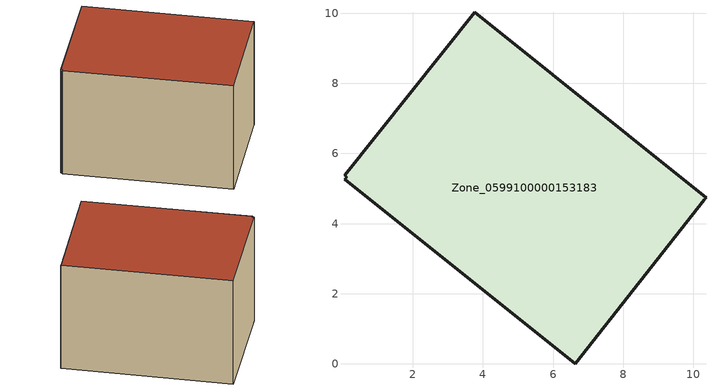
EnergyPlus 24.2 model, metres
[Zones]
Zone_0599100000153183
 floor ground (C_G): 0.05,5.38 3.77,10.03 10.36,4.73 10.3,4.67 6.63,0 0.06,5.26 0.12,5.33 z0.53
 wall outside (C_F): 0.06,5.26 6.63,0 10.3,4.67 10.36,4.73 3.77,10.03 0.05,5.38 0.12,5.33 0.06,5.26 z0.53:6.37
 roof outside (C_R): 3.77,10.03 0.05,5.38 0.12,5.33 0.06,5.26 6.63,0 10.3,4.67 10.36,4.73 z6.37
[BUILDING]
Pand.0599100000153183: North Axis=0; Terrain=City; Loads Convergence Tolerance Value=0.04; Temperature Convergence Tolerance Value=0.4; Solar Distribution=FullExterior; Maximum Number of Warmup Days=25; Minimum Number of Warmup Days=1
[Site:Location]
Rotterdam.The.Hague.AP_ZH_NLD Design_Conditions: Latitude=51.96; Longitude=4.45; Time Zone=1; Elevation=-4.5
[SITE:GROUNDTEMPERATURE:BUILDINGSURFACE]
18, 18, 18, 18, 18, 18, 18, 18, 18, 18, 18, 18
[MATERIAL] Thermal Absorptance=0.9; Solar Absorptance=0.7; Visible Absorptance=0.7
Name | Roughness | Thickness | Conductivity | Density | Specific Heat
G.TI.1946-1964 | MediumSmooth | 0.15 | 1 | 540 | 1210
F.TI.1946-1964 | Rough | 0.3 | 0.857143 | 1920 | 840
R.TI.1946-1964 | MediumRough | 0.2 | 0.277778 | 1500 | 1000
[CONSTRUCTION]
C_G: G.TI.1946-1964
C_F: F.TI.1946-1964
C_R: R.TI.1946-1964
[ZONE]
Zone_0599100000153183: Type=1; Multiplier=1; Ceiling Height=Autocalculate; Volume=Autocalculate; Floor Area=autocalculate; Part of Total Floor Area=Yes
[ZONEINFILTRATION:DESIGNFLOWRATE]
Infil_Zone_0599100000153183: Zone or ZoneList or Space or SpaceList=Zone_0599100000153183; Schedule=AlwaysOn; Design Flow Rate Calculation Method=Flow/Area; Flow Rate per Floor Area=0.003; Constant Term Coefficient=1; Temperature Term Coefficient=0; Velocity Term Coefficient=0; Velocity Squared Term Coefficient=0
[HVACTEMPLATE:ZONE:IDEALLOADSAIRSYSTEM]
Zone_0599100000153183: Maximum Heating Supply Air Temperature=50; Minimum Cooling Supply Air Temperature=13; Maximum Heating Supply Air Humidity Ratio=0.0156; Minimum Cooling Supply Air Humidity Ratio=0.0077; Heating Limit=NoLimit; Cooling Limit=NoLimit; Dehumidification Control Type=ConstantSensibleHeatRatio; Cooling Sensible Heat Ratio=0.7; Dehumidification Setpoint=60; Humidification Control Type=None; Humidification Setpoint=30; Outdoor Air Method=None; Outdoor Air Flow Rate per Person=0.00944; Outdoor Air Flow Rate per Zone Floor Area=0; Outdoor Air Flow Rate per Zone=0; Demand Controlled Ventilation Type=None; Outdoor Air Economizer Type=NoEconomizer; Heat Recovery Type=None; Sensible Heat Recovery Effectiveness=0.7; Latent Heat Recovery Effectiveness=0.65
[ZONECONTROL:THERMOSTAT]
ThermostatControl_Zone_0599100000153183: Zone or ZoneList=Zone_0599100000153183; Control Type Schedule=DualSetpointControlType; Control 1=Thermostat_Zone_0599100000153183; Temperature Difference Between Cutout And Setpoint=0
[THERMOSTATSETPOINT:DUALSETPOINT]
Thermostat_Zone_0599100000153183: Heating Setpoint Temperature Schedule=HeatingSetpoint_Zone_0599100000153183; Cooling Setpoint Temperature Schedule=CoolingSetpoint_Zone_0599100000153183
[SCHEDULE:COMPACT]
HeatingSetpoint_Zone_0599100000153183: Through: 12/31, For: AllDays, Until: 24:00, 21
CoolingSetpoint_Zone_0599100000153183: Through: 12/31, For: AllDays, Until: 24:00, 24
DualSetpointControlType: Through: 12/31, For: AllDays, Until: 24:00, 4
AlwaysOn: Through: 12/31, For: AllDays, Until: 24:00, 1
